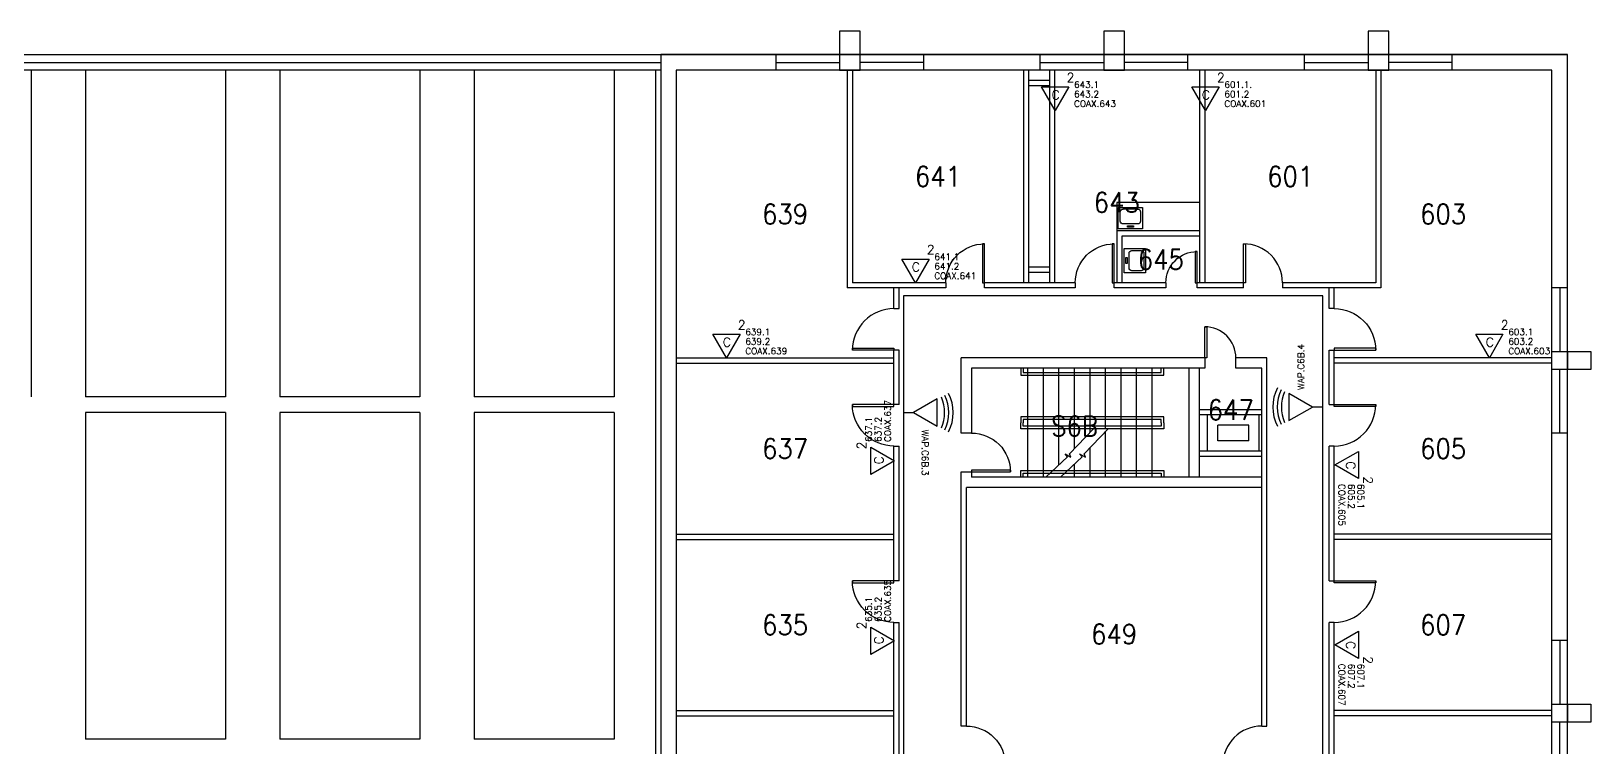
# Model space of a CAD drawing. Header units: inches. Extents: x -460 to 10305, y -938 to 5356.
# Drawn here: x 9101 to 10305, y 2703 to 3255 of the extents above; entities that cross this region are included whole.
import ezdxf
from ezdxf.enums import TextEntityAlignment as Align

# ---------------------------------------------------------------- set-up
doc = ezdxf.new("R2010")
doc.units = ezdxf.units.IN
doc.header["$MEASUREMENT"] = 0
doc.set_wipeout_variables(frame=1)
for name, color, linetype in [('01-0263-06-DWG-BFP-ARCH$0$SP-CASEHIDE', 11, 'Continuous'), ('01-0263-06-DWG-BFP-ARCH$0$SP-DOORS', 5, 'Continuous'), ('01-0263-06-DWG-BFP-ARCH$0$SP-FIXT', 35, 'Continuous'), ('01-0263-06-DWG-BFP-ARCH$0$SP-GROSS', 30, 'Continuous'), ('01-0263-06-DWG-BFP-ARCH$0$SP-GUARDRAIL', 150, 'Continuous'), ('01-0263-06-DWG-BFP-ARCH$0$SP-RMNO', 7, 'Continuous'), ('01-0263-06-DWG-BFP-ARCH$0$SP-ROOM', 7, 'Continuous'), ('01-0263-06-DWG-BFP-ARCH$0$SP-SITE', 3, 'Continuous'), ('01-0263-06-DWG-BFP-ARCH$0$SP-STAIRS', 1, 'Continuous'), ('01-0263-06-DWG-BFP-ARCH$0$SP-WALL', 7, 'Continuous'), ('01-0263-06-DWG-BFP-ARCH$0$SP-WINDOWS', 6, 'Continuous'), ('T-Comm-E', 1, 'Continuous'), ('T-Comm-E-Wireless', 1, 'Continuous'), ('T-Comm-Path', 40, 'Continuous')]:
    doc.layers.add(name, color=color, linetype=linetype)
doc.layers.get('01-0263-06-DWG-BFP-ARCH$0$SP-ROOM').off()
doc.styles.add('01-0263-06-DWG-BFP-ARCH$0$ROMANS', font='ROMANS.shx', dxfattribs={"width": 0.9})
doc.styles.add('3-32', font='SIMPLEX.shx', dxfattribs={"height": 9})

# ---------------------------------------------------------------- blocks, each defined once
blk = doc.blocks.new('01-0263-06-DWG-BFP-ARCH$0$DOR00')
at = {"color": 0}
for p, q in [((0, 1), (0, 0)), ((1, 0), (1, 1))]:
    blk.add_line(p, q, dxfattribs=at)
blk = doc.blocks.new('01-0263-06-DWG-BFP-ARCH$0$DOR01')
at = {"color": 0}
for p, q in [((1, 1), (0, 1)), ((0, 1), (0, 0)), ((1, 0), (1, 1)), ((0, 0), (1, 0))]:
    blk.add_line(p, q, dxfattribs=at)
blk = doc.blocks.new('01-0263-06-DWG-BFP-ARCH$0$S')
for p, q in [((4.1, 17.7, 36), (4.1, 8.7, 36)), ((21.3, 20.6, 36), (7, 20.6, 36)), ((24.2, 8.7, 36), (24.2, 17.7, 36)), ((7, 5.8, 36), (21.3, 5.8, 36))]:
    blk.add_line(p, q)
at = {"elevation": 36}
for points in [[(2.2, 1.1), (26.2, 1.1), (26.2, 22.1), (2.2, 22.1)], [(11.2, 2.6), (17.1, 2.6), (17.1, 4.1), (11.2, 4.1)]]:
    blk.add_lwpolyline(points, close=True, dxfattribs=at)
for centre, start, end in [((7, 17.7, 36), 90, 180), ((21.3, 17.7, 36), 0, 90), ((7, 8.7, 36), 180, 270), ((21.3, 8.7, 36), 270, 0)]:
    blk.add_arc(centre, 2.88, start, end)
blk = doc.blocks.new('01-0263-06-DWG-BFP-ARCH$0$FMGRM1')
at = {"style": '01-0263-06-DWG-BFP-ARCH$0$ROMANS', "width": 0.9}
for tag, p in [('DATA1', (0, -0.443)), ('DATA2', (0, -0.602)), ('DATA3', (0, -0.762)), ('DATA4', (0, -0.921)), ('DATA5', (0, -1.081))]:
    blk.add_attdef(tag, text='', height=0.117, dxfattribs=at).set_placement(p, align=Align.CENTER)
at = {"linetype": 'Continuous'}
blk.add_wipeout([(-0.375, -0.125), (0.375, -0.125), (0.375, 0.125), (-0.375, 0.125)], dxfattribs=at)
at = {"style": '01-0263-06-DWG-BFP-ARCH$0$ROMANS', "width": 0.9}
blk.add_attdef('RMAREA', text='', height=0.117, dxfattribs=at).set_placement((0, -0.284), align=Align.CENTER)
at = {"layer": '01-0263-06-DWG-BFP-ARCH$0$SP-RMNO', "style": '01-0263-06-DWG-BFP-ARCH$0$ROMANS', "width": 0.9}
blk.add_attdef('RMNUMB', text='', height=0.16, dxfattribs=at).set_placement((0, 0), align=Align.MIDDLE)
blk = doc.blocks.new('01-0263-06-DWG-BFP-ARCH', base_point=(1295.2, 1353.4))
at = {"layer": '01-0263-06-DWG-BFP-ARCH$0$SP-CASEHIDE'}
for p, q in [((3487.2, 2527.4), (3423.2, 2527.4)), ((3423.2, 2527.4), (3423.2, 2505.4))]:
    blk.add_line(p, q, dxfattribs=at)
at = {"layer": '01-0263-06-DWG-BFP-ARCH$0$SP-DOORS'}
for points in [[(3291.2, 2465.4, -0.414214), (3321.2, 2495.4, -0.414214)], [(3391.2, 2465.4, -0.414214), (3421.2, 2495.4, -0.414214)], [(3551.2, 2465.4, 0.414214), (3521.2, 2495.4, 0.414214)], [(3461.2, 2465.4, -0.414214), (3485.2, 2489.4, -0.414214)], [(3251.2, 2445.4, 0.414214), (3219.2, 2413.4, 0.414214)], [(3591.2, 2445.4, -0.414214), (3623.2, 2413.4, -0.414214)], [(3515.2, 2407.4, 0.414214), (3491.2, 2431.4, 0.414214)], [(3251.2, 2339.4, -0.414214), (3219.2, 2371.4, -0.414214)], [(3591.2, 2339.4, 0.414214), (3623.2, 2371.4, 0.414214)], [(3311.2, 2349.4, -0.414214), (3341.2, 2319.4, -0.414214)], [(3251.2, 2203.4, -0.414214), (3219.2, 2235.4, -0.414214)], [(3591.2, 2203.4, 0.414214), (3623.2, 2235.4, 0.414214)], [(3307.2, 2123.4, -0.414214), (3337.2, 2093.4, -0.414214)], [(3535.2, 2123.4, 0.414214), (3505.2, 2093.4, 0.414214)]]:
    blk.add_lwpolyline(points, format="xyb", dxfattribs=at)
at = {"layer": '01-0263-06-DWG-BFP-ARCH$0$SP-GROSS'}
blk.add_lwpolyline([(3071.1, 1373.5), (3071.2, 1353.4), (3771.2, 1353.4), (3771.1, 2641.4), (3071.2, 2641.4), (3071.2, 1373.5)], close=True, dxfattribs=at)
at = {"layer": '01-0263-06-DWG-BFP-ARCH$0$SP-GUARDRAIL'}
for p, q in [((3349.1, 2399.4), (3349.1, 2394.2)), ((3351.1, 2399.4), (3351.1, 2396.2)), ((3351.1, 2396.2), (3457.5, 2396.2)), ((3457.5, 2396.2), (3457.5, 2399.4)), ((3459.5, 2394.2), (3459.5, 2399.4)), ((3349.1, 2394.2), (3459.5, 2394.2)), ((3349.1, 2320.6), (3459.5, 2320.6)), ((3349.1, 2315.4), (3349.1, 2320.6)), ((3351.1, 2318.6), (3457.5, 2318.6)), ((3351.1, 2315.4), (3351.1, 2318.6)), ((3457.5, 2318.6), (3457.5, 2315.4)), ((3459.5, 2320.6), (3459.5, 2315.4))]:
    blk.add_line(p, q, dxfattribs=at)
for points in [[(3459.5, 2357.4), (3459.5, 2362), (3349.1, 2362)], [(3349.1, 2362), (3349.1, 2357.4)], [(3457.5, 2357.4), (3457.5, 2360), (3351.1, 2360)], [(3351.1, 2360), (3351.1, 2357.4)], [(3459.5, 2357.4), (3459.5, 2352.8), (3349.1, 2352.8)], [(3349.1, 2352.8), (3349.1, 2357.4)], [(3457.5, 2357.4), (3457.5, 2354.8), (3351.1, 2354.8)], [(3351.1, 2354.8), (3351.1, 2357.4)]]:
    blk.add_lwpolyline(points, dxfattribs=at)
at = {"layer": '01-0263-06-DWG-BFP-ARCH$0$SP-SITE'}
for p, q in [((2585.2, 2629.4), (2585.2, 2377.4)), ((2627.2, 2629.4), (2627.2, 2377.4)), ((2735.2, 2629.4), (2735.2, 2377.4)), ((2777.2, 2629.4), (2777.2, 2377.4)), ((2885.2, 2629.4), (2885.2, 2377.4)), ((2927.2, 2629.4), (2927.2, 2377.4)), ((3035.2, 2629.4), (2927.2, 2629.4)), ((3035.2, 2629.4), (3035.2, 2377.4)), ((2735.2, 2377.4), (2627.2, 2377.4)), ((2885.2, 2377.4), (2777.2, 2377.4)), ((3035.2, 2377.4), (2927.2, 2377.4)), ((2627.2, 2365.4), (2627.2, 2113.4)), ((2735.2, 2365.4), (2627.2, 2365.4)), ((2735.2, 2365.4), (2735.2, 2113.4)), ((2885.2, 2365.4), (2777.2, 2365.4)), ((2777.2, 2365.4), (2777.2, 2113.4)), ((2885.2, 2365.4), (2885.2, 2113.4)), ((2927.2, 2365.4), (2927.2, 2113.4)), ((3035.2, 2365.4), (2927.2, 2365.4)), ((3035.2, 2365.4), (3035.2, 2113.4)), ((2735.2, 2113.4), (2627.2, 2113.4)), ((2885.2, 2113.4), (2777.2, 2113.4)), ((3035.2, 2113.4), (2927.2, 2113.4))]:
    blk.add_line(p, q, dxfattribs=at)
for points in [[(2533.2, 2641.4), (2644.7, 2641.4), (3071.2, 2641.4)], [(2533.2, 2635.4), (3071.2, 2635.4)], [(3071.2, 2629.4), (2644.7, 2629.4), (2533.2, 2629.4)]]:
    blk.add_lwpolyline(points, dxfattribs=at)
at = {"layer": '01-0263-06-DWG-BFP-ARCH$0$SP-STAIRS'}
for p, q in [((3354.6, 2315.4), (3354.6, 2399.4)), ((3366.6, 2315.4), (3366.6, 2399.4)), ((3378.6, 2324.9), (3378.6, 2399.4)), ((3390.6, 2337.3), (3390.6, 2399.4)), ((3402.6, 2350), (3402.6, 2399.4)), ((3414.6, 2352.8), (3414.6, 2399.4)), ((3426.6, 2315.4), (3426.6, 2399.4)), ((3438.6, 2315.4), (3438.6, 2399.4)), ((3450.6, 2315.4), (3450.6, 2399.4)), ((3414.6, 2315.4), (3414.6, 2350.8)), ((3402.6, 2315.4), (3402.6, 2338.1)), ((3390.6, 2315.4), (3390.6, 2325.5))]:
    blk.add_line(p, q, dxfattribs=at)
for points in [[(3368.5, 2315.4), (3385.2, 2331.1), (3383.3, 2333.5), (3387.9, 2330.9), (3386.8, 2333.3), (3405.2, 2352.8)], [(3379.8, 2315.4), (3396.5, 2331.1), (3394.6, 2333.5), (3399.2, 2330.9), (3398.1, 2333.3), (3416.5, 2352.8)]]:
    blk.add_lwpolyline(points, dxfattribs=at)
at = {"layer": '01-0263-06-DWG-BFP-ARCH$0$SP-WALL'}
for p, q in [((3209.2, 2659.4), (3209.2, 2629.4)), ((3225.2, 2659.4), (3209.2, 2659.4)), ((3225.2, 2629.4), (3225.2, 2659.4)), ((3413.2, 2659.4), (3413.2, 2629.4)), ((3429.2, 2659.4), (3413.2, 2659.4)), ((3429.2, 2629.4), (3429.2, 2659.4)), ((3617.2, 2659.4), (3617.2, 2629.4)), ((3633.2, 2659.4), (3617.2, 2659.4)), ((3633.2, 2629.4), (3633.2, 2659.4)), ((3071.2, 2641.4), (3071.2, 1375.4)), ((3160.2, 2629.4), (3160.2, 2641.4)), ((3274.2, 2629.4), (3274.2, 2641.4)), ((3364.2, 2629.4), (3364.2, 2641.4)), ((3478.2, 2629.4), (3478.2, 2641.4)), ((3568.2, 2629.4), (3568.2, 2641.4)), ((3682.2, 2629.4), (3682.2, 2641.4)), ((3067.2, 2629.4), (3067.2, 1381.4)), ((3083.2, 2629.4), (3083.2, 1365.4)), ((3209.2, 2629.4), (3225.2, 2629.4)), ((3215.2, 2629.4), (3215.2, 2461.4)), ((3219.2, 2629.4), (3219.2, 2465.4)), ((3351.2, 2629.4), (3351.2, 2465.4)), ((3355.2, 2629.4), (3355.2, 2465.4)), ((3371.2, 2629.4), (3371.2, 2465.4)), ((3375.2, 2629.4), (3375.2, 2465.4)), ((3413.2, 2629.4), (3429.2, 2629.4)), ((3487.2, 2629.4), (3487.2, 2465.4)), ((3491.2, 2629.4), (3491.2, 2465.4)), ((3617.2, 2629.4), (3633.2, 2629.4)), ((3623.2, 2629.4), (3623.2, 2465.4)), ((3627.2, 2629.4), (3627.2, 2461.4)), ((3487.2, 2505.4), (3423.2, 2505.4)), ((3423.2, 2505.4), (3423.2, 2465.4)), ((3487.2, 2501.4), (3427.2, 2501.4)), ((3427.2, 2501.4), (3427.2, 2465.4)), ((3291.2, 2461.4), (3215.2, 2461.4)), ((3291.2, 2465.4), (3219.2, 2465.4)), ((3251.2, 2445.4), (3251.2, 2461.4)), ((3255.2, 2445.4), (3255.2, 2461.4)), ((3391.2, 2465.4), (3321.2, 2465.4)), ((3391.2, 2461.4), (3321.2, 2461.4)), ((3461.2, 2465.4), (3421.2, 2465.4)), ((3461.2, 2461.4), (3421.2, 2461.4)), ((3521.2, 2465.4), (3485.2, 2465.4)), ((3521.2, 2461.4), (3485.2, 2461.4)), ((3623.2, 2465.4), (3551.2, 2465.4)), ((3627.2, 2461.4), (3551.2, 2461.4)), ((3587.2, 2445.4), (3587.2, 2461.4)), ((3591.2, 2445.4), (3591.2, 2461.4)), ((3771.2, 2461.4), (3759.2, 2461.4)), ((3251.2, 2371.4), (3251.2, 2413.4)), ((3255.2, 2371.4), (3255.2, 2413.4)), ((3587.2, 2371.4), (3587.2, 2413.4)), ((3591.2, 2371.4), (3591.2, 2413.4)), ((3759.2, 2412.4), (3789.2, 2412.4)), ((3771.2, 2412.4), (3771.2, 2398.4)), ((3789.2, 2412.4), (3789.2, 2398.4)), ((3083.2, 2407.4), (3251.2, 2407.4)), ((3083.2, 2403.4), (3251.2, 2403.4)), ((3303.2, 2349.4), (3303.2, 2407.4)), ((3491.2, 2407.4), (3303.2, 2407.4)), ((3491.2, 2399.4), (3311.2, 2399.4)), ((3311.2, 2399.4), (3311.2, 2349.4)), ((3479.2, 2315.4), (3479.2, 2399.4)), ((3487.2, 2315.4), (3487.2, 2399.4)), ((3539.2, 2407.4), (3515.2, 2407.4)), ((3535.2, 2399.4), (3515.2, 2399.4)), ((3535.2, 2123.4), (3535.2, 2399.4)), ((3539.2, 2123.4), (3539.2, 2407.4)), ((3759.2, 2407.4), (3591.2, 2407.4)), ((3759.2, 2403.4), (3591.2, 2403.4)), ((3789.2, 2398.4), (3759.2, 2398.4)), ((3535.2, 2367.4), (3487.2, 2367.4)), ((3535.2, 2363.4), (3487.2, 2363.4)), ((3493.2, 2335.4), (3493.2, 2363.4)), ((3533.2, 2335.4), (3533.2, 2363.4)), ((3525.2, 2355.4), (3501.2, 2355.4)), ((3501.2, 2343.4), (3501.2, 2355.4)), ((3525.2, 2343.4), (3525.2, 2355.4)), ((3771.2, 2349.4), (3759.2, 2349.4)), ((3251.2, 2235.4), (3251.2, 2339.4)), ((3255.2, 2235.4), (3255.2, 2339.4)), ((3525.2, 2343.4), (3501.2, 2343.4)), ((3587.2, 2235.4), (3587.2, 2339.4)), ((3591.2, 2235.4), (3591.2, 2339.4)), ((3535.2, 2335.4), (3487.2, 2335.4)), ((3535.2, 2331.4), (3487.2, 2331.4)), ((3303.2, 2123.4), (3303.2, 2319.4)), ((3311.2, 2319.4), (3311.2, 2315.4)), ((3535.2, 2315.4), (3311.2, 2315.4)), ((3535.2, 2307.4), (3307.2, 2307.4)), ((3307.2, 2123.4), (3307.2, 2307.4)), ((3083.2, 2271.4), (3251.2, 2271.4)), ((3083.2, 2267.4), (3251.2, 2267.4)), ((3759.2, 2271.4), (3591.2, 2271.4)), ((3759.2, 2267.4), (3591.2, 2267.4)), ((3251.2, 2099.4), (3251.2, 2203.4)), ((3255.2, 2099.4), (3255.2, 2203.4)), ((3587.2, 2099.4), (3587.2, 2203.4)), ((3591.2, 2099.4), (3591.2, 2203.4)), ((3771.2, 2189.4), (3759.2, 2189.4)), ((3083.2, 2135.4), (3251.2, 2135.4)), ((3083.2, 2131.4), (3251.2, 2131.4)), ((3759.2, 2135.4), (3591.2, 2135.4)), ((3759.2, 2131.4), (3591.2, 2131.4)), ((3759.2, 2140.4), (3789.2, 2140.4)), ((3771.2, 2140.4), (3771.2, 2126.4)), ((3789.2, 2140.4), (3789.2, 2126.4)), ((3789.2, 2126.4), (3759.2, 2126.4))]:
    blk.add_line(p, q, dxfattribs=at)
for points in [[(3071.4, 2641.4), (3771.2, 2641.4)], [(3771.2, 1904.4), (3771.2, 2411.4), (3771.2, 2641.4)], [(3759.2, 2629.4), (3083.2, 2629.4)], [(3759.2, 1904.4), (3759.2, 2411.4), (3759.2, 2629.4)], [(3371.2, 2621.4), (3355.2, 2621.4)], [(3371.2, 2617.4), (3355.2, 2617.4)], [(3371.2, 2477.4), (3355.2, 2477.4)], [(3371.2, 2473.4), (3355.2, 2473.4)]]:
    blk.add_lwpolyline(points, dxfattribs=at)
at = {"layer": '01-0263-06-DWG-BFP-ARCH$0$SP-WINDOWS'}
for p, q in [((3160.2, 2635.4), (3209.2, 2635.4)), ((3274.2, 2635.4), (3225.2, 2635.4)), ((3364.2, 2635.4), (3413.2, 2635.4)), ((3478.2, 2635.4), (3429.2, 2635.4)), ((3568.2, 2635.4), (3617.2, 2635.4)), ((3682.2, 2635.4), (3633.2, 2635.4)), ((3765.2, 2461.4), (3765.2, 2412.4)), ((3765.2, 2349.4), (3765.2, 2398.4)), ((3765.2, 2189.4), (3765.2, 2140.4)), ((3765.2, 2077.4), (3765.2, 2126.4))]:
    blk.add_line(p, q, dxfattribs=at)
at = {"layer": '01-0263-06-DWG-BFP-ARCH$0$SP-DOORS'}
for p, xscale, yscale, zscale, rotation in [((3321.2, 2465.4), -30, -1.5, 30, 270), ((3421.2, 2465.4), -30, -1.5, 30, 270), ((3521.2, 2465.4), -30, 1.5, 30, 270), ((3485.2, 2465.4), -24, -1.5, 24, 270), ((3491.2, 2407.4), -24, 1.5, 24, 269.9999999999968), ((3591.2, 2413.4), -32, -1.5, 32, 180), ((3591.2, 2371.4), -32, 1.5, 32, 180), ((3311.2, 2319.4), -30, -1.5, 30, 180), ((3591.2, 2235.4), -32, 1.5, 32, 180)]:
    blk.add_blockref('01-0263-06-DWG-BFP-ARCH$0$DOR01', p, dxfattribs=dict(at, xscale=xscale, yscale=yscale, zscale=zscale, rotation=rotation))
at = {"layer": '01-0263-06-DWG-BFP-ARCH$0$SP-DOORS', "xscale": -32, "zscale": 32}
for p, yscale in [((3251.2, 2413.4), 1.5), ((3251.2, 2371.4), -1.5), ((3251.2, 2235.4), -1.5)]:
    blk.add_blockref('01-0263-06-DWG-BFP-ARCH$0$DOR01', p, dxfattribs=dict(at, yscale=yscale))
at = {"layer": '01-0263-06-DWG-BFP-ARCH$0$SP-FIXT', "xscale": -0.78, "yscale": 0.78, "zscale": 0.78}
blk.add_blockref('01-0263-06-DWG-BFP-ARCH$0$S', (3444.8, 2506.2, 7.9), dxfattribs=at)
at = {"layer": '01-0263-06-DWG-BFP-ARCH$0$SP-FIXT', "xscale": -0.78, "yscale": 0.78, "zscale": 0.78, "rotation": 270}
blk.add_blockref('01-0263-06-DWG-BFP-ARCH$0$S', (3428.2, 2471.4, 7.9), dxfattribs=at)
at = {"layer": '01-0263-06-DWG-BFP-ARCH$0$SP-WALL', "yscale": -4}
for p, xscale, zscale in [((3321.2, 2465.4), -30, 30), ((3421.2, 2465.4), -30, 30), ((3485.2, 2465.4), -24, 24)]:
    blk.add_blockref('01-0263-06-DWG-BFP-ARCH$0$DOR00', p, dxfattribs=dict(at, xscale=xscale, zscale=zscale))
at = {"layer": '01-0263-06-DWG-BFP-ARCH$0$SP-WALL'}
for p, xscale, yscale, zscale, rotation in [((3521.2, 2465.4), -30, 4, 30, 180), ((3251.2, 2413.4), -32, 3.999999999999773, 32, 270), ((3591.2, 2413.4), -32, -4, 32, 270), ((3491.2, 2399.4), -24, -7.999999999999544, 24, 180), ((3251.2, 2371.4), -32, -3.999999999999773, 32, 90), ((3591.2, 2371.4), -32, 4, 32, 90), ((3311.2, 2319.4), -30, -7.999999999999773, 30, 270), ((3251.2, 2235.4), -32, -4.000000000000227, 32, 90), ((3591.2, 2235.4), -32, 4, 32, 90), ((3307.2, 2093.4), -30, -3.999999999999773, 30, 270), ((3535.2, 2093.4), -30, 4, 30, 270)]:
    blk.add_blockref('01-0263-06-DWG-BFP-ARCH$0$DOR00', p, dxfattribs=dict(at, xscale=xscale, yscale=yscale, zscale=zscale, rotation=rotation))
at = {"layer": '01-0263-06-DWG-BFP-ARCH$0$SP-ROOM'}
ref = blk.add_blockref('01-0263-06-DWG-BFP-ARCH$0$FMGRM1', (3285.2, 2547.4), dxfattribs=dict(at, xscale=96, yscale=96, zscale=96))
ref.add_attrib('RMNUMB', '641', dxfattribs={"layer": '01-0263-06-DWG-BFP-ARCH$0$SP-RMNO', "height": 15.36, "style": '01-0263-06-DWG-BFP-ARCH$0$ROMANS', "width": 0.9}).set_placement((3285.2, 2547.4), align=Align.MIDDLE)
ref = blk.add_blockref('01-0263-06-DWG-BFP-ARCH$0$FMGRM1', (3557.2, 2547.4), dxfattribs=dict(at, xscale=96, yscale=96, zscale=96))
ref.add_attrib('RMNUMB', '601', dxfattribs={"layer": '01-0263-06-DWG-BFP-ARCH$0$SP-RMNO', "height": 15.36, "style": '01-0263-06-DWG-BFP-ARCH$0$ROMANS', "width": 0.9}).set_placement((3557.2, 2547.4), align=Align.MIDDLE)
ref = blk.add_blockref('01-0263-06-DWG-BFP-ARCH$0$FMGRM1', (3167.2, 2518.4), dxfattribs=dict(at, xscale=96, yscale=96, zscale=96))
ref.add_attrib('RMNUMB', '639', dxfattribs={"layer": '01-0263-06-DWG-BFP-ARCH$0$SP-RMNO', "height": 15.36, "style": '01-0263-06-DWG-BFP-ARCH$0$ROMANS', "width": 0.9}).set_placement((3167.2, 2518.4), align=Align.MIDDLE)
ref = blk.add_blockref('01-0263-06-DWG-BFP-ARCH$0$FMGRM1', (3423.2, 2527.4), dxfattribs=dict(at, xscale=96, yscale=96, zscale=96))
ref.add_attrib('RMNUMB', '643', dxfattribs={"layer": '01-0263-06-DWG-BFP-ARCH$0$SP-RMNO', "height": 15.36, "style": '01-0263-06-DWG-BFP-ARCH$0$ROMANS', "width": 0.9}).set_placement((3423.2, 2527.4), align=Align.MIDDLE)
ref = blk.add_blockref('01-0263-06-DWG-BFP-ARCH$0$FMGRM1', (3675.2, 2518.4), dxfattribs=dict(at, xscale=96, yscale=96, zscale=96))
ref.add_attrib('RMNUMB', '603', dxfattribs={"layer": '01-0263-06-DWG-BFP-ARCH$0$SP-RMNO', "height": 15.36, "style": '01-0263-06-DWG-BFP-ARCH$0$ROMANS', "width": 0.9}).set_placement((3675.2, 2518.4), align=Align.MIDDLE)
ref = blk.add_blockref('01-0263-06-DWG-BFP-ARCH$0$FMGRM1', (3457.2, 2483.4), dxfattribs=dict(at, xscale=96, yscale=96, zscale=96))
ref.add_attrib('RMNUMB', '645', dxfattribs={"layer": '01-0263-06-DWG-BFP-ARCH$0$SP-RMNO', "height": 15.36, "style": '01-0263-06-DWG-BFP-ARCH$0$ROMANS', "width": 0.9}).set_placement((3457.2, 2483.4), align=Align.MIDDLE)
ref = blk.add_blockref('01-0263-06-DWG-BFP-ARCH$0$FMGRM1', (3511.2, 2367.4), dxfattribs=dict(at, xscale=96, yscale=96, zscale=96))
ref.add_attrib('RMNUMB', '647', dxfattribs={"layer": '01-0263-06-DWG-BFP-ARCH$0$SP-RMNO', "height": 15.36, "style": '01-0263-06-DWG-BFP-ARCH$0$ROMANS', "width": 0.9}).set_placement((3511.2, 2367.4), align=Align.MIDDLE)
ref = blk.add_blockref('01-0263-06-DWG-BFP-ARCH$0$FMGRM1', (3390.6, 2354.8), dxfattribs=dict(at, xscale=96, yscale=96, zscale=96))
ref.add_attrib('RMNUMB', 'S6B', dxfattribs={"layer": '01-0263-06-DWG-BFP-ARCH$0$SP-RMNO', "height": 15.36, "style": '01-0263-06-DWG-BFP-ARCH$0$ROMANS', "width": 0.9}).set_placement((3390.6, 2354.8), align=Align.MIDDLE)
ref = blk.add_blockref('01-0263-06-DWG-BFP-ARCH$0$FMGRM1', (3167.2, 2337.4), dxfattribs=dict(at, xscale=96, yscale=96, zscale=96))
ref.add_attrib('RMNUMB', '637', dxfattribs={"layer": '01-0263-06-DWG-BFP-ARCH$0$SP-RMNO', "height": 15.36, "style": '01-0263-06-DWG-BFP-ARCH$0$ROMANS', "width": 0.9}).set_placement((3167.2, 2337.4), align=Align.MIDDLE)
ref = blk.add_blockref('01-0263-06-DWG-BFP-ARCH$0$FMGRM1', (3675.2, 2337.4), dxfattribs=dict(at, xscale=96, yscale=96, zscale=96))
ref.add_attrib('RMNUMB', '605', dxfattribs={"layer": '01-0263-06-DWG-BFP-ARCH$0$SP-RMNO', "height": 15.36, "style": '01-0263-06-DWG-BFP-ARCH$0$ROMANS', "width": 0.9}).set_placement((3675.2, 2337.4), align=Align.MIDDLE)
ref = blk.add_blockref('01-0263-06-DWG-BFP-ARCH$0$FMGRM1', (3167.2, 2201.4), dxfattribs=dict(at, xscale=96, yscale=96, zscale=96))
ref.add_attrib('RMNUMB', '635', dxfattribs={"layer": '01-0263-06-DWG-BFP-ARCH$0$SP-RMNO', "height": 15.36, "style": '01-0263-06-DWG-BFP-ARCH$0$ROMANS', "width": 0.9}).set_placement((3167.2, 2201.4), align=Align.MIDDLE)
ref = blk.add_blockref('01-0263-06-DWG-BFP-ARCH$0$FMGRM1', (3421.2, 2194.4), dxfattribs=dict(at, xscale=96, yscale=96, zscale=96))
ref.add_attrib('RMNUMB', '649', dxfattribs={"layer": '01-0263-06-DWG-BFP-ARCH$0$SP-RMNO', "height": 15.36, "style": '01-0263-06-DWG-BFP-ARCH$0$ROMANS', "width": 0.9}).set_placement((3421.2, 2194.4), align=Align.MIDDLE)
ref = blk.add_blockref('01-0263-06-DWG-BFP-ARCH$0$FMGRM1', (3675.2, 2201.4), dxfattribs=dict(at, xscale=96, yscale=96, zscale=96))
ref.add_attrib('RMNUMB', '607', dxfattribs={"layer": '01-0263-06-DWG-BFP-ARCH$0$SP-RMNO', "height": 15.36, "style": '01-0263-06-DWG-BFP-ARCH$0$ROMANS', "width": 0.9}).set_placement((3675.2, 2201.4), align=Align.MIDDLE)
blk = doc.blocks.new('WIRELESS')
for p, q in [((10.5, 18.2), (-10.5, 18.2)), ((-10.5, 18.2), (0, 0)), ((0, 0), (10.5, 18.2))]:
    blk.add_line(p, q)
for centre, start, end in [((0, -1.4), 62.4297, 117.5703), ((0, -4.9), 65.5205, 114.4795), ((0, -8.1), 68.4095, 111.5905)]:
    blk.add_arc(centre, 32.1, start, end)
at = {"style": '3-32', "flags": 1}
for tag, p in [('RM_NUMBER', (50.9, 153.7)), ('UTP_CATEGORY', (50.9, 140.3)), ('QUANTITY_UTP', (50.9, 127.2)), ('WIRELESS_OUTLET_LOCATION', (50.9, 114.2)), ('TELECOMM_ROOM', (50.9, 100.3)), ('QTY_COAX', (50.3, 74.2)), ('POS_2', (166.1, 63.3)), ('POS_3', (166.1, 55.3)), ('POS_4', (166.1, 46.8)), ('POS_5', (166.1, 38.7)), ('POS_6', (166.1, 30))]:
    blk.add_attdef(tag, p, '', height=5, dxfattribs=at)
at = {"flags": 1}
for tag, p in [('SERIAL_NUMBER', (51.8, 50.2)), ('MAC_ADDRESS', (51.8, 26.2)), ('ELEVATION', (51.8, 2.2)), ('WO_NUMBER', (54, -25.6))]:
    blk.add_attdef(tag, text='', height=5, dxfattribs=at).set_placement(p, align=Align.BOTTOM_LEFT)
at = {"style": '3-32'}
blk.add_attdef('POS_1', (13.2, 6.5), '', height=5, dxfattribs=at)
blk = doc.blocks.new('VOICE(1)DATA(1)COAX(1)')
for p, q in [((0, 0), (-10.5, 18.2)), ((-10.5, 18.2), (10.5, 18.2)), ((10.5, 18.2), (0, 0))]:
    blk.add_line(p, q)
at = {"char_height": 7, "attachment_point": 1, "style": '3-32'}
for s, insert, width in [('2', (8.8, 29), 11.781), ('C', (-2.8, 15.6), 12.703)]:
    blk.add_mtext(s, dxfattribs=dict(at, insert=insert, width=width))
at = {"style": '3-32', "flags": 1}
for tag, p in [('RM_NUMBER', (92.1, 138.9)), ('UTP_CATEGORY', (92.1, 125.6)), ('QUANTITY_UTP', (92.1, 112.4)), ('WIRELESS_OUTLET_LOCATION', (92.1, 99.4)), ('TELECOMM_ROOM', (92.1, 85.6)), ('QTY_COAX', (91.3, 59.5)), ('POS_4', (202.7, 34.3)), ('POS_5', (202.7, 26)), ('POS_6', (202.7, 17.5))]:
    blk.add_attdef(tag, p, '', height=5, dxfattribs=at)
at = {"flags": 1}
blk.add_attdef('WO_NUMBER', text='', height=5, dxfattribs=at).set_placement((90.2, 43.1), align=Align.BOTTOM_LEFT)
at = {"style": '3-32'}
for tag, p in [('POS_1', (14.6, 17.5)), ('POS_2', (14.6, 10.2)), ('POS_3', (14.6, 2.8))]:
    blk.add_attdef(tag, p, '', height=5, dxfattribs=at)

msp = doc.modelspace()

# ---------------------------------------------------------------- block references
msp.add_blockref('01-0263-06-DWG-BFP-ARCH', (7811.4, 1949.1))

# ---------------------------------------------------------------- next in the draw order: linework, layer by layer
at = {"layer": 'T-Comm-Path'}
for points in [[(10051.5, 2638.1), (10098.6, 2638.1), (10098.6, 3051), (9774.8, 3051), (9774.8, 2601.4), (9683.5, 2601.4), (9683.5, 2595.2)], [(10049, 2638.1), (10098.6, 2638.1), (10098.6, 3051), (9774.8, 3051), (9774.8, 2960.9), (9782.5, 2960.9)], [(10049, 2638.1), (10098.6, 2638.1), (10098.6, 2965.2), (10090.6, 2965.2)]]:
    msp.add_lwpolyline(points, dxfattribs=at)

# ---------------------------------------------------------------- next in the draw order: block references
at = {"layer": 'T-Comm-E'}
for p, values in [((9891.9, 3193.9), {'POS_1': '643.1', 'POS_2': '643.2', 'POS_3': 'COAX.643'}), ((10007.9, 3193.9), {'POS_1': '601.1.', 'POS_2': '601.2', 'POS_3': 'COAX.601'}), ((9784, 3061.1), {'POS_1': '641.1', 'POS_2': '641.2', 'POS_3': 'COAX.641'}), ((9638.1, 3003.1), {'POS_1': '639.1', 'POS_2': '639.2', 'POS_3': 'COAX.639'}), ((10227.1, 3003.1), {'POS_1': '603.1', 'POS_2': '603.2', 'POS_3': 'COAX.603'})]:
    msp.add_blockref('VOICE(1)DATA(1)COAX(1)', p, dxfattribs=at).add_auto_attribs(values)
for p, rotation, values in [((9767.9, 2923.7), 90, {'POS_1': '637.1', 'POS_2': '637.2', 'POS_3': 'COAX.637'}), ((10107.9, 2920.5), 270, {'POS_1': '605.1', 'POS_2': '605.2', 'POS_3': 'COAX.605'}), ((9767.9, 2784.9), 90, {'POS_1': '635.1', 'POS_2': '635.2', 'POS_3': 'COAX.635'}), ((10107.9, 2781.8), 270, {'POS_1': '607.1', 'POS_2': '607.2', 'POS_3': 'COAX.607'})]:
    msp.add_blockref('VOICE(1)DATA(1)COAX(1)', p, dxfattribs=dict(at, rotation=rotation)).add_auto_attribs(values)
at = {"layer": 'T-Comm-E-Wireless'}
for p, rotation, values in [((10090.6, 2965.2), 90, {'POS_1': 'WAP.C6B.4'}), ((9782.5, 2960.9), 270, {'POS_1': 'WAP.C6B.3'})]:
    msp.add_blockref('WIRELESS', p, dxfattribs=dict(at, rotation=rotation)).add_auto_attribs(values)

doc.saveas('drawing.dxf')
